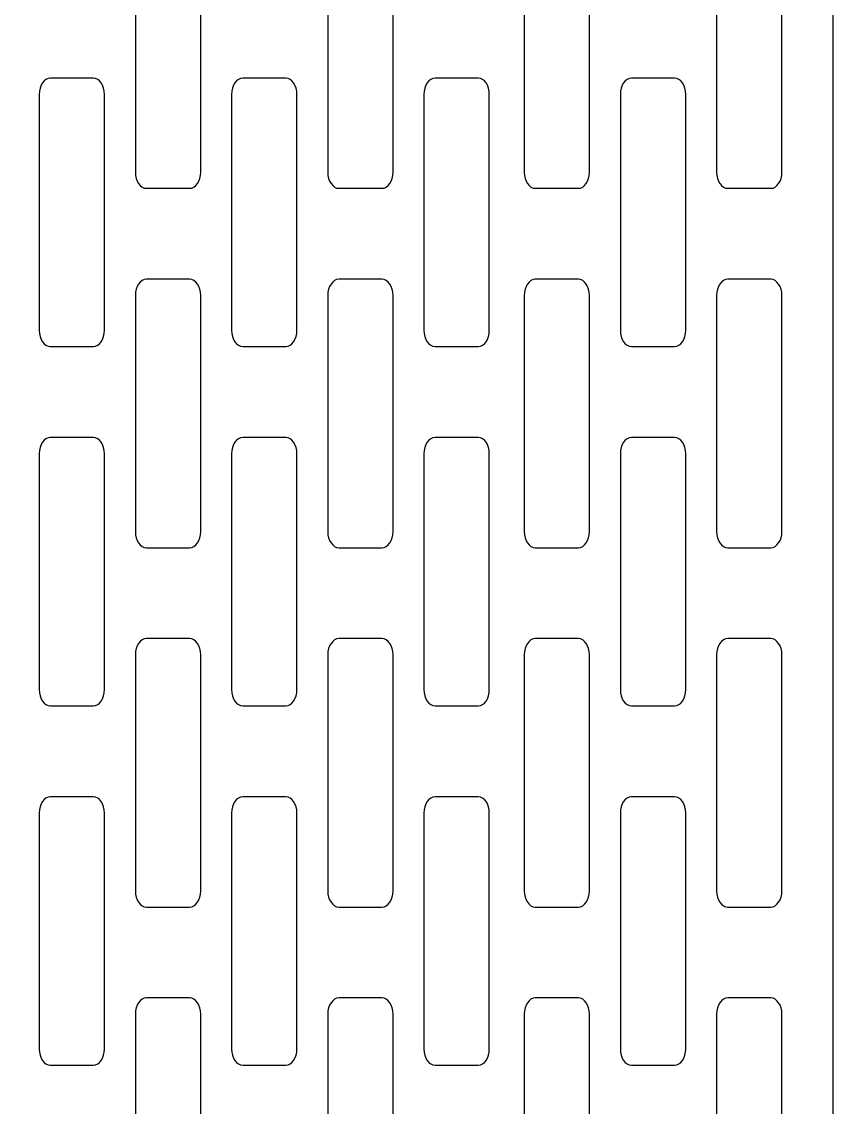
# Model space of a CAD drawing. Header units: centimetres. Extents: x -9.1 to 7.8, y -8.5 to 11.7.
# Drawn here: x 3.87 to 7.78, y 1.27 to 6.5 of the extents above; entities that cross this region are included whole.
import ezdxf

# ---------------------------------------------------------------- set-up
doc = ezdxf.new("R2010")
doc.units = ezdxf.units.CM
doc.header["$MEASUREMENT"] = 0
doc.layers.add('layer 1', color=7, linetype='Continuous')

msp = doc.modelspace()

# ---------------------------------------------------------------- linework, layer by layer
at = {"layer": 'layer 1', "color": 177}
for points, knots in [([(-0.03378, 11.72989), (-0.03378, 11.72989), (7.78303, 11.72989), (7.78303, 11.72989), (7.78303, 11.72989), (7.78303, 11.72989), (7.78303, -8.53267), (7.78303, -8.53267), (7.78303, -8.53267), (7.78303, -8.53267), (-0.03378, -8.53267), (-0.03378, -8.53267), (-0.03378, -8.53267), (-0.03378, -8.53267), (-0.03378, 11.72989), (-0.03378, 11.72989)], [0, 0, 0, 0, 0.2, 0.2, 0.2, 0.2, 0.4, 0.4, 0.4, 0.4, 0.6, 0.6, 0.6, 0.6, 1, 1, 1, 1]), ([(4.47546, 6.99002), (4.47546, 6.99002), (4.68292, 6.99002), (4.68292, 6.99002), (4.68292, 6.99002), (4.71246, 6.99002), (4.73658, 6.95485), (4.73658, 6.91183), (4.73658, 6.91183), (4.73658, 6.91183), (4.73658, 5.77498), (4.73658, 5.77498), (4.73658, 5.77498), (4.73658, 5.73199), (4.71246, 5.69682), (4.68292, 5.69682), (4.68292, 5.69682), (4.68292, 5.69682), (4.47546, 5.69682), (4.47546, 5.69682), (4.47546, 5.69682), (4.44597, 5.69682), (4.42182, 5.73199), (4.42182, 5.77498), (4.42182, 5.77498), (4.42182, 5.77498), (4.42182, 6.91183), (4.42182, 6.91183), (4.42182, 6.91183), (4.42182, 6.95485), (4.44597, 6.99002), (4.47546, 6.99002)], [0, 0, 0, 0, 0.1111111, 0.1111111, 0.1111111, 0.1111111, 0.2222222, 0.2222222, 0.2222222, 0.2222222, 0.3333333, 0.3333333, 0.3333333, 0.3333333, 0.4444444, 0.4444444, 0.4444444, 0.4444444, 0.5555556, 0.5555556, 0.5555556, 0.5555556, 0.6666667, 0.6666667, 0.6666667, 0.6666667, 0.7777778, 0.7777778, 0.7777778, 0.7777778, 1, 1, 1, 1]), ([(5.4021, 6.99002), (5.4021, 6.99002), (5.60952, 6.99002), (5.60952, 6.99002), (5.60952, 6.99002), (5.63906, 6.99002), (5.66321, 6.95485), (5.66321, 6.91183), (5.66321, 6.91183), (5.66321, 6.91183), (5.66321, 5.77498), (5.66321, 5.77498), (5.66321, 5.77498), (5.66321, 5.73199), (5.63906, 5.69682), (5.60952, 5.69682), (5.60952, 5.69682), (5.60952, 5.69682), (5.4021, 5.69682), (5.4021, 5.69682), (5.4021, 5.69682), (5.37259, 5.69682), (5.34843, 5.73199), (5.34843, 5.77498), (5.34843, 5.77498), (5.34843, 5.77498), (5.34843, 6.91183), (5.34843, 6.91183), (5.34843, 6.91183), (5.34843, 6.95485), (5.37259, 6.99002), (5.4021, 6.99002)], [0, 0, 0, 0, 0.1111111, 0.1111111, 0.1111111, 0.1111111, 0.2222222, 0.2222222, 0.2222222, 0.2222222, 0.3333333, 0.3333333, 0.3333333, 0.3333333, 0.4444444, 0.4444444, 0.4444444, 0.4444444, 0.5555556, 0.5555556, 0.5555556, 0.5555556, 0.6666667, 0.6666667, 0.6666667, 0.6666667, 0.7777778, 0.7777778, 0.7777778, 0.7777778, 1, 1, 1, 1]), ([(6.34795, 6.99002), (6.34795, 6.99002), (6.55541, 6.99002), (6.55541, 6.99002), (6.55541, 6.99002), (6.58493, 6.99002), (6.60907, 6.95485), (6.60907, 6.91183), (6.60907, 6.91183), (6.60907, 6.91183), (6.60907, 5.77498), (6.60907, 5.77498), (6.60907, 5.77498), (6.60907, 5.73199), (6.58493, 5.69682), (6.55541, 5.69682), (6.55541, 5.69682), (6.55541, 5.69682), (6.34795, 5.69682), (6.34795, 5.69682), (6.34795, 5.69682), (6.31842, 5.69682), (6.29427, 5.73199), (6.29427, 5.77498), (6.29427, 5.77498), (6.29427, 5.77498), (6.29427, 6.91183), (6.29427, 6.91183), (6.29427, 6.91183), (6.29427, 6.95485), (6.31842, 6.99002), (6.34795, 6.99002)], [0, 0, 0, 0, 0.1111111, 0.1111111, 0.1111111, 0.1111111, 0.2222222, 0.2222222, 0.2222222, 0.2222222, 0.3333333, 0.3333333, 0.3333333, 0.3333333, 0.4444444, 0.4444444, 0.4444444, 0.4444444, 0.5555556, 0.5555556, 0.5555556, 0.5555556, 0.6666667, 0.6666667, 0.6666667, 0.6666667, 0.7777778, 0.7777778, 0.7777778, 0.7777778, 1, 1, 1, 1]), ([(7.27458, 6.99002), (7.27458, 6.99002), (7.48204, 6.99002), (7.48204, 6.99002), (7.48204, 6.99002), (7.51155, 6.99002), (7.53568, 6.95485), (7.53568, 6.91183), (7.53568, 6.91183), (7.53568, 6.91183), (7.53568, 5.77498), (7.53568, 5.77498), (7.53568, 5.77498), (7.53568, 5.73197), (7.51155, 5.69682), (7.48204, 5.69682), (7.48204, 5.69682), (7.48204, 5.69682), (7.27458, 5.69682), (7.27458, 5.69682), (7.27458, 5.69682), (7.24506, 5.69682), (7.2209, 5.73197), (7.2209, 5.77498), (7.2209, 5.77498), (7.2209, 5.77498), (7.2209, 6.91183), (7.2209, 6.91183), (7.2209, 6.91183), (7.2209, 6.95485), (7.24506, 6.99002), (7.27458, 6.99002)], [0, 0, 0, 0, 0.1111111, 0.1111111, 0.1111111, 0.1111111, 0.2222222, 0.2222222, 0.2222222, 0.2222222, 0.3333333, 0.3333333, 0.3333333, 0.3333333, 0.4444444, 0.4444444, 0.4444444, 0.4444444, 0.5555556, 0.5555556, 0.5555556, 0.5555556, 0.6666667, 0.6666667, 0.6666667, 0.6666667, 0.7777778, 0.7777778, 0.7777778, 0.7777778, 1, 1, 1, 1]), ([(4.01221, 6.22775), (4.01221, 6.22775), (4.21965, 6.22775), (4.21965, 6.22775), (4.21965, 6.22775), (4.24914, 6.22775), (4.27331, 6.1926), (4.27331, 6.14959), (4.27331, 6.14959), (4.27331, 6.14959), (4.27331, 5.01272), (4.27331, 5.01272), (4.27331, 5.01272), (4.27331, 4.96972), (4.24914, 4.93455), (4.21965, 4.93455), (4.21965, 4.93455), (4.21965, 4.93455), (4.01221, 4.93455), (4.01221, 4.93455), (4.01221, 4.93455), (3.98267, 4.93455), (3.95851, 4.96972), (3.95851, 5.01272), (3.95851, 5.01272), (3.95851, 5.01272), (3.95851, 6.14959), (3.95851, 6.14959), (3.95851, 6.14959), (3.95851, 6.1926), (3.98267, 6.22775), (4.01221, 6.22775)], [0, 0, 0, 0, 0.1111111, 0.1111111, 0.1111111, 0.1111111, 0.2222222, 0.2222222, 0.2222222, 0.2222222, 0.3333333, 0.3333333, 0.3333333, 0.3333333, 0.4444444, 0.4444444, 0.4444444, 0.4444444, 0.5555556, 0.5555556, 0.5555556, 0.5555556, 0.6666667, 0.6666667, 0.6666667, 0.6666667, 0.7777778, 0.7777778, 0.7777778, 0.7777778, 1, 1, 1, 1]), ([(4.93881, 6.22777), (4.93881, 6.22777), (5.14622, 6.22777), (5.14622, 6.22777), (5.14622, 6.22777), (5.17577, 6.22777), (5.19989, 6.1926), (5.19989, 6.14959), (5.19989, 6.14959), (5.19989, 6.14959), (5.19989, 5.01275), (5.19989, 5.01275), (5.19989, 5.01275), (5.19989, 4.96973), (5.17577, 4.93457), (5.14622, 4.93457), (5.14622, 4.93457), (5.14622, 4.93457), (4.93881, 4.93457), (4.93881, 4.93457), (4.93881, 4.93457), (4.90926, 4.93457), (4.88512, 4.96973), (4.88512, 5.01275), (4.88512, 5.01275), (4.88512, 5.01275), (4.88512, 6.14959), (4.88512, 6.14959), (4.88512, 6.14959), (4.88512, 6.1926), (4.90926, 6.22777), (4.93881, 6.22777)], [0, 0, 0, 0, 0.1111111, 0.1111111, 0.1111111, 0.1111111, 0.2222222, 0.2222222, 0.2222222, 0.2222222, 0.3333333, 0.3333333, 0.3333333, 0.3333333, 0.4444444, 0.4444444, 0.4444444, 0.4444444, 0.5555556, 0.5555556, 0.5555556, 0.5555556, 0.6666667, 0.6666667, 0.6666667, 0.6666667, 0.7777778, 0.7777778, 0.7777778, 0.7777778, 1, 1, 1, 1]), ([(5.86541, 6.22775), (5.86541, 6.22775), (6.07283, 6.22775), (6.07283, 6.22775), (6.07283, 6.22775), (6.10236, 6.22775), (6.12652, 6.1926), (6.12652, 6.14959), (6.12652, 6.14959), (6.12652, 6.14959), (6.12652, 5.01272), (6.12652, 5.01272), (6.12652, 5.01272), (6.12652, 4.96972), (6.10236, 4.93455), (6.07283, 4.93455), (6.07283, 4.93455), (6.07283, 4.93455), (5.86541, 4.93455), (5.86541, 4.93455), (5.86541, 4.93455), (5.83587, 4.93455), (5.81173, 4.96972), (5.81173, 5.01272), (5.81173, 5.01272), (5.81173, 5.01272), (5.81173, 6.14959), (5.81173, 6.14959), (5.81173, 6.14959), (5.81173, 6.1926), (5.83587, 6.22775), (5.86541, 6.22775)], [0, 0, 0, 0, 0.1111111, 0.1111111, 0.1111111, 0.1111111, 0.2222222, 0.2222222, 0.2222222, 0.2222222, 0.3333333, 0.3333333, 0.3333333, 0.3333333, 0.4444444, 0.4444444, 0.4444444, 0.4444444, 0.5555556, 0.5555556, 0.5555556, 0.5555556, 0.6666667, 0.6666667, 0.6666667, 0.6666667, 0.7777778, 0.7777778, 0.7777778, 0.7777778, 1, 1, 1, 1]), ([(6.81127, 6.22777), (6.81127, 6.22777), (7.01869, 6.22777), (7.01869, 6.22777), (7.01869, 6.22777), (7.04823, 6.22777), (7.07237, 6.1926), (7.07237, 6.14959), (7.07237, 6.14959), (7.07237, 6.14959), (7.07237, 5.01275), (7.07237, 5.01275), (7.07237, 5.01275), (7.07237, 4.96973), (7.04823, 4.93457), (7.01869, 4.93457), (7.01869, 4.93457), (7.01869, 4.93457), (6.81127, 4.93457), (6.81127, 4.93457), (6.81127, 4.93457), (6.78176, 4.93457), (6.75759, 4.96973), (6.75759, 5.01275), (6.75759, 5.01275), (6.75759, 5.01275), (6.75759, 6.14959), (6.75759, 6.14959), (6.75759, 6.14959), (6.75759, 6.1926), (6.78176, 6.22777), (6.81127, 6.22777)], [0, 0, 0, 0, 0.1111111, 0.1111111, 0.1111111, 0.1111111, 0.2222222, 0.2222222, 0.2222222, 0.2222222, 0.3333333, 0.3333333, 0.3333333, 0.3333333, 0.4444444, 0.4444444, 0.4444444, 0.4444444, 0.5555556, 0.5555556, 0.5555556, 0.5555556, 0.6666667, 0.6666667, 0.6666667, 0.6666667, 0.7777778, 0.7777778, 0.7777778, 0.7777778, 1, 1, 1, 1]), ([(4.47546, 5.25869), (4.47546, 5.25869), (4.68292, 5.25869), (4.68292, 5.25869), (4.68292, 5.25869), (4.71246, 5.25869), (4.73658, 5.22352), (4.73658, 5.18052), (4.73658, 5.18052), (4.73658, 5.18052), (4.73658, 4.04365), (4.73658, 4.04365), (4.73658, 4.04365), (4.73658, 4.00065), (4.71246, 3.9655), (4.68292, 3.9655), (4.68292, 3.9655), (4.68292, 3.9655), (4.47546, 3.9655), (4.47546, 3.9655), (4.47546, 3.9655), (4.44597, 3.9655), (4.42182, 4.00065), (4.42182, 4.04365), (4.42182, 4.04365), (4.42182, 4.04365), (4.42182, 5.18052), (4.42182, 5.18052), (4.42182, 5.18052), (4.42182, 5.22352), (4.44597, 5.25869), (4.47546, 5.25869)], [0, 0, 0, 0, 0.1111111, 0.1111111, 0.1111111, 0.1111111, 0.2222222, 0.2222222, 0.2222222, 0.2222222, 0.3333333, 0.3333333, 0.3333333, 0.3333333, 0.4444444, 0.4444444, 0.4444444, 0.4444444, 0.5555556, 0.5555556, 0.5555556, 0.5555556, 0.6666667, 0.6666667, 0.6666667, 0.6666667, 0.7777778, 0.7777778, 0.7777778, 0.7777778, 1, 1, 1, 1]), ([(5.4021, 5.25869), (5.4021, 5.25869), (5.60952, 5.25869), (5.60952, 5.25869), (5.60952, 5.25869), (5.63906, 5.25869), (5.66321, 5.22352), (5.66321, 5.18052), (5.66321, 5.18052), (5.66321, 5.18052), (5.66321, 4.04365), (5.66321, 4.04365), (5.66321, 4.04365), (5.66321, 4.00065), (5.63906, 3.9655), (5.60952, 3.9655), (5.60952, 3.9655), (5.60952, 3.9655), (5.4021, 3.9655), (5.4021, 3.9655), (5.4021, 3.9655), (5.37259, 3.9655), (5.34843, 4.00065), (5.34843, 4.04365), (5.34843, 4.04365), (5.34843, 4.04365), (5.34843, 5.18052), (5.34843, 5.18052), (5.34843, 5.18052), (5.34843, 5.22352), (5.37259, 5.25869), (5.4021, 5.25869)], [0, 0, 0, 0, 0.1111111, 0.1111111, 0.1111111, 0.1111111, 0.2222222, 0.2222222, 0.2222222, 0.2222222, 0.3333333, 0.3333333, 0.3333333, 0.3333333, 0.4444444, 0.4444444, 0.4444444, 0.4444444, 0.5555556, 0.5555556, 0.5555556, 0.5555556, 0.6666667, 0.6666667, 0.6666667, 0.6666667, 0.7777778, 0.7777778, 0.7777778, 0.7777778, 1, 1, 1, 1]), ([(6.34795, 5.25869), (6.34795, 5.25869), (6.55541, 5.25869), (6.55541, 5.25869), (6.55541, 5.25869), (6.58493, 5.25869), (6.60907, 5.22352), (6.60907, 5.18052), (6.60907, 5.18052), (6.60907, 5.18052), (6.60907, 4.04365), (6.60907, 4.04365), (6.60907, 4.04365), (6.60907, 4.00065), (6.58493, 3.9655), (6.55541, 3.9655), (6.55541, 3.9655), (6.55541, 3.9655), (6.34795, 3.9655), (6.34795, 3.9655), (6.34795, 3.9655), (6.31842, 3.9655), (6.29427, 4.00065), (6.29427, 4.04365), (6.29427, 4.04365), (6.29427, 4.04365), (6.29427, 5.18052), (6.29427, 5.18052), (6.29427, 5.18052), (6.29427, 5.22352), (6.31842, 5.25869), (6.34795, 5.25869)], [0, 0, 0, 0, 0.1111111, 0.1111111, 0.1111111, 0.1111111, 0.2222222, 0.2222222, 0.2222222, 0.2222222, 0.3333333, 0.3333333, 0.3333333, 0.3333333, 0.4444444, 0.4444444, 0.4444444, 0.4444444, 0.5555556, 0.5555556, 0.5555556, 0.5555556, 0.6666667, 0.6666667, 0.6666667, 0.6666667, 0.7777778, 0.7777778, 0.7777778, 0.7777778, 1, 1, 1, 1]), ([(7.27458, 5.25869), (7.27458, 5.25869), (7.48204, 5.25869), (7.48204, 5.25869), (7.48204, 5.25869), (7.51155, 5.25869), (7.53568, 5.22352), (7.53568, 5.1805), (7.53568, 5.1805), (7.53568, 5.1805), (7.53568, 4.04365), (7.53568, 4.04365), (7.53568, 4.04365), (7.53568, 4.00065), (7.51155, 3.96548), (7.48204, 3.96548), (7.48204, 3.96548), (7.48204, 3.96548), (7.27458, 3.96548), (7.27458, 3.96548), (7.27458, 3.96548), (7.24506, 3.96548), (7.2209, 4.00065), (7.2209, 4.04365), (7.2209, 4.04365), (7.2209, 4.04365), (7.2209, 5.1805), (7.2209, 5.1805), (7.2209, 5.1805), (7.2209, 5.22352), (7.24506, 5.25869), (7.27458, 5.25869)], [0, 0, 0, 0, 0.1111111, 0.1111111, 0.1111111, 0.1111111, 0.2222222, 0.2222222, 0.2222222, 0.2222222, 0.3333333, 0.3333333, 0.3333333, 0.3333333, 0.4444444, 0.4444444, 0.4444444, 0.4444444, 0.5555556, 0.5555556, 0.5555556, 0.5555556, 0.6666667, 0.6666667, 0.6666667, 0.6666667, 0.7777778, 0.7777778, 0.7777778, 0.7777778, 1, 1, 1, 1]), ([(4.01221, 4.49644), (4.01221, 4.49644), (4.21965, 4.49644), (4.21965, 4.49644), (4.21965, 4.49644), (4.24914, 4.49644), (4.27331, 4.46127), (4.27331, 4.41825), (4.27331, 4.41825), (4.27331, 4.41825), (4.27331, 3.28142), (4.27331, 3.28142), (4.27331, 3.28142), (4.27331, 3.2384), (4.24914, 3.20323), (4.21965, 3.20323), (4.21965, 3.20323), (4.21965, 3.20323), (4.01221, 3.20323), (4.01221, 3.20323), (4.01221, 3.20323), (3.98267, 3.20323), (3.95851, 3.2384), (3.95851, 3.28142), (3.95851, 3.28142), (3.95851, 3.28142), (3.95851, 4.41825), (3.95851, 4.41825), (3.95851, 4.41825), (3.95851, 4.46127), (3.98267, 4.49644), (4.01221, 4.49644)], [0, 0, 0, 0, 0.1111111, 0.1111111, 0.1111111, 0.1111111, 0.2222222, 0.2222222, 0.2222222, 0.2222222, 0.3333333, 0.3333333, 0.3333333, 0.3333333, 0.4444444, 0.4444444, 0.4444444, 0.4444444, 0.5555556, 0.5555556, 0.5555556, 0.5555556, 0.6666667, 0.6666667, 0.6666667, 0.6666667, 0.7777778, 0.7777778, 0.7777778, 0.7777778, 1, 1, 1, 1]), ([(4.93881, 4.49645), (4.93881, 4.49645), (5.14622, 4.49645), (5.14622, 4.49645), (5.14622, 4.49645), (5.17577, 4.49645), (5.19989, 4.4613), (5.19989, 4.41828), (5.19989, 4.41828), (5.19989, 4.41828), (5.19989, 3.28142), (5.19989, 3.28142), (5.19989, 3.28142), (5.19989, 3.23842), (5.17577, 3.20325), (5.14622, 3.20325), (5.14622, 3.20325), (5.14622, 3.20325), (4.93881, 3.20325), (4.93881, 3.20325), (4.93881, 3.20325), (4.90926, 3.20325), (4.88512, 3.23842), (4.88512, 3.28142), (4.88512, 3.28142), (4.88512, 3.28142), (4.88512, 4.41828), (4.88512, 4.41828), (4.88512, 4.41828), (4.88512, 4.4613), (4.90926, 4.49645), (4.93881, 4.49645)], [0, 0, 0, 0, 0.1111111, 0.1111111, 0.1111111, 0.1111111, 0.2222222, 0.2222222, 0.2222222, 0.2222222, 0.3333333, 0.3333333, 0.3333333, 0.3333333, 0.4444444, 0.4444444, 0.4444444, 0.4444444, 0.5555556, 0.5555556, 0.5555556, 0.5555556, 0.6666667, 0.6666667, 0.6666667, 0.6666667, 0.7777778, 0.7777778, 0.7777778, 0.7777778, 1, 1, 1, 1]), ([(5.86541, 4.49644), (5.86541, 4.49644), (6.07283, 4.49644), (6.07283, 4.49644), (6.07283, 4.49644), (6.10236, 4.49644), (6.12652, 4.46127), (6.12652, 4.41825), (6.12652, 4.41825), (6.12652, 4.41825), (6.12652, 3.28142), (6.12652, 3.28142), (6.12652, 3.28142), (6.12652, 3.2384), (6.10236, 3.20323), (6.07283, 3.20323), (6.07283, 3.20323), (6.07283, 3.20323), (5.86541, 3.20323), (5.86541, 3.20323), (5.86541, 3.20323), (5.83587, 3.20323), (5.81173, 3.2384), (5.81173, 3.28142), (5.81173, 3.28142), (5.81173, 3.28142), (5.81173, 4.41825), (5.81173, 4.41825), (5.81173, 4.41825), (5.81173, 4.46127), (5.83587, 4.49644), (5.86541, 4.49644)], [0, 0, 0, 0, 0.1111111, 0.1111111, 0.1111111, 0.1111111, 0.2222222, 0.2222222, 0.2222222, 0.2222222, 0.3333333, 0.3333333, 0.3333333, 0.3333333, 0.4444444, 0.4444444, 0.4444444, 0.4444444, 0.5555556, 0.5555556, 0.5555556, 0.5555556, 0.6666667, 0.6666667, 0.6666667, 0.6666667, 0.7777778, 0.7777778, 0.7777778, 0.7777778, 1, 1, 1, 1]), ([(6.81127, 4.49645), (6.81127, 4.49645), (7.01869, 4.49645), (7.01869, 4.49645), (7.01869, 4.49645), (7.04823, 4.49645), (7.07237, 4.4613), (7.07237, 4.41828), (7.07237, 4.41828), (7.07237, 4.41828), (7.07237, 3.28142), (7.07237, 3.28142), (7.07237, 3.28142), (7.07237, 3.23842), (7.04823, 3.20325), (7.01869, 3.20325), (7.01869, 3.20325), (7.01869, 3.20325), (6.81127, 3.20325), (6.81127, 3.20325), (6.81127, 3.20325), (6.78176, 3.20325), (6.75759, 3.23842), (6.75759, 3.28142), (6.75759, 3.28142), (6.75759, 3.28142), (6.75759, 4.41828), (6.75759, 4.41828), (6.75759, 4.41828), (6.75759, 4.4613), (6.78176, 4.49645), (6.81127, 4.49645)], [0, 0, 0, 0, 0.1111111, 0.1111111, 0.1111111, 0.1111111, 0.2222222, 0.2222222, 0.2222222, 0.2222222, 0.3333333, 0.3333333, 0.3333333, 0.3333333, 0.4444444, 0.4444444, 0.4444444, 0.4444444, 0.5555556, 0.5555556, 0.5555556, 0.5555556, 0.6666667, 0.6666667, 0.6666667, 0.6666667, 0.7777778, 0.7777778, 0.7777778, 0.7777778, 1, 1, 1, 1]), ([(4.47546, 3.52737), (4.47546, 3.52737), (4.68292, 3.52737), (4.68292, 3.52737), (4.68292, 3.52737), (4.71246, 3.52737), (4.73658, 3.4922), (4.73658, 3.44919), (4.73658, 3.44919), (4.73658, 3.44919), (4.73658, 2.31235), (4.73658, 2.31235), (4.73658, 2.31235), (4.73658, 2.26936), (4.71246, 2.23417), (4.68292, 2.23417), (4.68292, 2.23417), (4.68292, 2.23417), (4.47546, 2.23417), (4.47546, 2.23417), (4.47546, 2.23417), (4.44597, 2.23417), (4.42182, 2.26936), (4.42182, 2.31235), (4.42182, 2.31235), (4.42182, 2.31235), (4.42182, 3.44919), (4.42182, 3.44919), (4.42182, 3.44919), (4.42182, 3.4922), (4.44597, 3.52737), (4.47546, 3.52737)], [0, 0, 0, 0, 0.1111111, 0.1111111, 0.1111111, 0.1111111, 0.2222222, 0.2222222, 0.2222222, 0.2222222, 0.3333333, 0.3333333, 0.3333333, 0.3333333, 0.4444444, 0.4444444, 0.4444444, 0.4444444, 0.5555556, 0.5555556, 0.5555556, 0.5555556, 0.6666667, 0.6666667, 0.6666667, 0.6666667, 0.7777778, 0.7777778, 0.7777778, 0.7777778, 1, 1, 1, 1]), ([(5.4021, 3.52737), (5.4021, 3.52737), (5.60952, 3.52737), (5.60952, 3.52737), (5.60952, 3.52737), (5.63906, 3.52737), (5.66321, 3.4922), (5.66321, 3.44919), (5.66321, 3.44919), (5.66321, 3.44919), (5.66321, 2.31235), (5.66321, 2.31235), (5.66321, 2.31235), (5.66321, 2.26936), (5.63906, 2.23417), (5.60952, 2.23417), (5.60952, 2.23417), (5.60952, 2.23417), (5.4021, 2.23417), (5.4021, 2.23417), (5.4021, 2.23417), (5.37259, 2.23417), (5.34843, 2.26936), (5.34843, 2.31235), (5.34843, 2.31235), (5.34843, 2.31235), (5.34843, 3.44919), (5.34843, 3.44919), (5.34843, 3.44919), (5.34843, 3.4922), (5.37259, 3.52737), (5.4021, 3.52737)], [0, 0, 0, 0, 0.1111111, 0.1111111, 0.1111111, 0.1111111, 0.2222222, 0.2222222, 0.2222222, 0.2222222, 0.3333333, 0.3333333, 0.3333333, 0.3333333, 0.4444444, 0.4444444, 0.4444444, 0.4444444, 0.5555556, 0.5555556, 0.5555556, 0.5555556, 0.6666667, 0.6666667, 0.6666667, 0.6666667, 0.7777778, 0.7777778, 0.7777778, 0.7777778, 1, 1, 1, 1]), ([(6.34795, 3.52737), (6.34795, 3.52737), (6.55541, 3.52737), (6.55541, 3.52737), (6.55541, 3.52737), (6.58493, 3.52737), (6.60907, 3.4922), (6.60907, 3.44919), (6.60907, 3.44919), (6.60907, 3.44919), (6.60907, 2.31235), (6.60907, 2.31235), (6.60907, 2.31235), (6.60907, 2.26936), (6.58493, 2.23417), (6.55541, 2.23417), (6.55541, 2.23417), (6.55541, 2.23417), (6.34795, 2.23417), (6.34795, 2.23417), (6.34795, 2.23417), (6.31842, 2.23417), (6.29427, 2.26936), (6.29427, 2.31235), (6.29427, 2.31235), (6.29427, 2.31235), (6.29427, 3.44919), (6.29427, 3.44919), (6.29427, 3.44919), (6.29427, 3.4922), (6.31842, 3.52737), (6.34795, 3.52737)], [0, 0, 0, 0, 0.1111111, 0.1111111, 0.1111111, 0.1111111, 0.2222222, 0.2222222, 0.2222222, 0.2222222, 0.3333333, 0.3333333, 0.3333333, 0.3333333, 0.4444444, 0.4444444, 0.4444444, 0.4444444, 0.5555556, 0.5555556, 0.5555556, 0.5555556, 0.6666667, 0.6666667, 0.6666667, 0.6666667, 0.7777778, 0.7777778, 0.7777778, 0.7777778, 1, 1, 1, 1]), ([(7.27458, 3.52736), (7.27458, 3.52736), (7.48204, 3.52736), (7.48204, 3.52736), (7.48204, 3.52736), (7.51155, 3.52736), (7.53568, 3.4922), (7.53568, 3.44919), (7.53568, 3.44919), (7.53568, 3.44919), (7.53568, 2.31233), (7.53568, 2.31233), (7.53568, 2.31233), (7.53568, 2.26933), (7.51155, 2.23417), (7.48204, 2.23417), (7.48204, 2.23417), (7.48204, 2.23417), (7.27458, 2.23417), (7.27458, 2.23417), (7.27458, 2.23417), (7.24506, 2.23417), (7.2209, 2.26933), (7.2209, 2.31233), (7.2209, 2.31233), (7.2209, 2.31233), (7.2209, 3.44919), (7.2209, 3.44919), (7.2209, 3.44919), (7.2209, 3.4922), (7.24506, 3.52736), (7.27458, 3.52736)], [0, 0, 0, 0, 0.1111111, 0.1111111, 0.1111111, 0.1111111, 0.2222222, 0.2222222, 0.2222222, 0.2222222, 0.3333333, 0.3333333, 0.3333333, 0.3333333, 0.4444444, 0.4444444, 0.4444444, 0.4444444, 0.5555556, 0.5555556, 0.5555556, 0.5555556, 0.6666667, 0.6666667, 0.6666667, 0.6666667, 0.7777778, 0.7777778, 0.7777778, 0.7777778, 1, 1, 1, 1]), ([(4.01221, 2.76513), (4.01221, 2.76513), (4.21965, 2.76513), (4.21965, 2.76513), (4.21965, 2.76513), (4.24914, 2.76513), (4.27331, 2.72994), (4.27331, 2.68694), (4.27331, 2.68694), (4.27331, 2.68694), (4.27331, 1.5501), (4.27331, 1.5501), (4.27331, 1.5501), (4.27331, 1.50709), (4.24914, 1.47192), (4.21965, 1.47192), (4.21965, 1.47192), (4.21965, 1.47192), (4.01221, 1.47192), (4.01221, 1.47192), (4.01221, 1.47192), (3.98267, 1.47192), (3.95851, 1.50709), (3.95851, 1.5501), (3.95851, 1.5501), (3.95851, 1.5501), (3.95851, 2.68694), (3.95851, 2.68694), (3.95851, 2.68694), (3.95851, 2.72994), (3.98267, 2.76513), (4.01221, 2.76513)], [0, 0, 0, 0, 0.1111111, 0.1111111, 0.1111111, 0.1111111, 0.2222222, 0.2222222, 0.2222222, 0.2222222, 0.3333333, 0.3333333, 0.3333333, 0.3333333, 0.4444444, 0.4444444, 0.4444444, 0.4444444, 0.5555556, 0.5555556, 0.5555556, 0.5555556, 0.6666667, 0.6666667, 0.6666667, 0.6666667, 0.7777778, 0.7777778, 0.7777778, 0.7777778, 1, 1, 1, 1]), ([(4.93881, 2.76513), (4.93881, 2.76513), (5.14622, 2.76513), (5.14622, 2.76513), (5.14622, 2.76513), (5.17577, 2.76513), (5.19989, 2.72996), (5.19989, 2.68696), (5.19989, 2.68696), (5.19989, 2.68696), (5.19989, 1.55011), (5.19989, 1.55011), (5.19989, 1.55011), (5.19989, 1.5071), (5.17577, 1.47193), (5.14622, 1.47193), (5.14622, 1.47193), (5.14622, 1.47193), (4.93881, 1.47193), (4.93881, 1.47193), (4.93881, 1.47193), (4.90926, 1.47193), (4.88512, 1.5071), (4.88512, 1.55011), (4.88512, 1.55011), (4.88512, 1.55011), (4.88512, 2.68696), (4.88512, 2.68696), (4.88512, 2.68696), (4.88512, 2.72996), (4.90926, 2.76513), (4.93881, 2.76513)], [0, 0, 0, 0, 0.1111111, 0.1111111, 0.1111111, 0.1111111, 0.2222222, 0.2222222, 0.2222222, 0.2222222, 0.3333333, 0.3333333, 0.3333333, 0.3333333, 0.4444444, 0.4444444, 0.4444444, 0.4444444, 0.5555556, 0.5555556, 0.5555556, 0.5555556, 0.6666667, 0.6666667, 0.6666667, 0.6666667, 0.7777778, 0.7777778, 0.7777778, 0.7777778, 1, 1, 1, 1]), ([(5.86541, 2.76513), (5.86541, 2.76513), (6.07283, 2.76513), (6.07283, 2.76513), (6.07283, 2.76513), (6.10236, 2.76513), (6.12652, 2.72994), (6.12652, 2.68694), (6.12652, 2.68694), (6.12652, 2.68694), (6.12652, 1.5501), (6.12652, 1.5501), (6.12652, 1.5501), (6.12652, 1.50709), (6.10236, 1.47192), (6.07283, 1.47192), (6.07283, 1.47192), (6.07283, 1.47192), (5.86541, 1.47192), (5.86541, 1.47192), (5.86541, 1.47192), (5.83587, 1.47192), (5.81173, 1.50709), (5.81173, 1.5501), (5.81173, 1.5501), (5.81173, 1.5501), (5.81173, 2.68694), (5.81173, 2.68694), (5.81173, 2.68694), (5.81173, 2.72994), (5.83587, 2.76513), (5.86541, 2.76513)], [0, 0, 0, 0, 0.1111111, 0.1111111, 0.1111111, 0.1111111, 0.2222222, 0.2222222, 0.2222222, 0.2222222, 0.3333333, 0.3333333, 0.3333333, 0.3333333, 0.4444444, 0.4444444, 0.4444444, 0.4444444, 0.5555556, 0.5555556, 0.5555556, 0.5555556, 0.6666667, 0.6666667, 0.6666667, 0.6666667, 0.7777778, 0.7777778, 0.7777778, 0.7777778, 1, 1, 1, 1]), ([(6.81127, 2.76513), (6.81127, 2.76513), (7.01869, 2.76513), (7.01869, 2.76513), (7.01869, 2.76513), (7.04823, 2.76513), (7.07237, 2.72996), (7.07237, 2.68696), (7.07237, 2.68696), (7.07237, 2.68696), (7.07237, 1.55011), (7.07237, 1.55011), (7.07237, 1.55011), (7.07237, 1.5071), (7.04823, 1.47193), (7.01869, 1.47193), (7.01869, 1.47193), (7.01869, 1.47193), (6.81127, 1.47193), (6.81127, 1.47193), (6.81127, 1.47193), (6.78176, 1.47193), (6.75759, 1.5071), (6.75759, 1.55011), (6.75759, 1.55011), (6.75759, 1.55011), (6.75759, 2.68696), (6.75759, 2.68696), (6.75759, 2.68696), (6.75759, 2.72996), (6.78176, 2.76513), (6.81127, 2.76513)], [0, 0, 0, 0, 0.1111111, 0.1111111, 0.1111111, 0.1111111, 0.2222222, 0.2222222, 0.2222222, 0.2222222, 0.3333333, 0.3333333, 0.3333333, 0.3333333, 0.4444444, 0.4444444, 0.4444444, 0.4444444, 0.5555556, 0.5555556, 0.5555556, 0.5555556, 0.6666667, 0.6666667, 0.6666667, 0.6666667, 0.7777778, 0.7777778, 0.7777778, 0.7777778, 1, 1, 1, 1]), ([(4.47546, 1.79608), (4.47546, 1.79608), (4.68292, 1.79608), (4.68292, 1.79608), (4.68292, 1.79608), (4.71246, 1.79608), (4.73658, 1.76089), (4.73658, 1.71789), (4.73658, 1.71789), (4.73658, 1.71789), (4.73658, 0.58105), (4.73658, 0.58105), (4.73658, 0.58105), (4.73658, 0.53804), (4.71246, 0.50285), (4.68292, 0.50285), (4.68292, 0.50285), (4.68292, 0.50285), (4.47546, 0.50285), (4.47546, 0.50285), (4.47546, 0.50285), (4.44597, 0.50285), (4.42182, 0.53804), (4.42182, 0.58105), (4.42182, 0.58105), (4.42182, 0.58105), (4.42182, 1.71789), (4.42182, 1.71789), (4.42182, 1.71789), (4.42182, 1.76089), (4.44597, 1.79608), (4.47546, 1.79608)], [0, 0, 0, 0, 0.1111111, 0.1111111, 0.1111111, 0.1111111, 0.2222222, 0.2222222, 0.2222222, 0.2222222, 0.3333333, 0.3333333, 0.3333333, 0.3333333, 0.4444444, 0.4444444, 0.4444444, 0.4444444, 0.5555556, 0.5555556, 0.5555556, 0.5555556, 0.6666667, 0.6666667, 0.6666667, 0.6666667, 0.7777778, 0.7777778, 0.7777778, 0.7777778, 1, 1, 1, 1]), ([(5.4021, 1.79608), (5.4021, 1.79608), (5.60952, 1.79608), (5.60952, 1.79608), (5.60952, 1.79608), (5.63906, 1.79608), (5.66321, 1.76089), (5.66321, 1.71789), (5.66321, 1.71789), (5.66321, 1.71789), (5.66321, 0.58105), (5.66321, 0.58105), (5.66321, 0.58105), (5.66321, 0.53804), (5.63906, 0.50285), (5.60952, 0.50285), (5.60952, 0.50285), (5.60952, 0.50285), (5.4021, 0.50285), (5.4021, 0.50285), (5.4021, 0.50285), (5.37259, 0.50285), (5.34843, 0.53804), (5.34843, 0.58105), (5.34843, 0.58105), (5.34843, 0.58105), (5.34843, 1.71789), (5.34843, 1.71789), (5.34843, 1.71789), (5.34843, 1.76089), (5.37259, 1.79608), (5.4021, 1.79608)], [0, 0, 0, 0, 0.1111111, 0.1111111, 0.1111111, 0.1111111, 0.2222222, 0.2222222, 0.2222222, 0.2222222, 0.3333333, 0.3333333, 0.3333333, 0.3333333, 0.4444444, 0.4444444, 0.4444444, 0.4444444, 0.5555556, 0.5555556, 0.5555556, 0.5555556, 0.6666667, 0.6666667, 0.6666667, 0.6666667, 0.7777778, 0.7777778, 0.7777778, 0.7777778, 1, 1, 1, 1]), ([(6.34795, 1.79608), (6.34795, 1.79608), (6.55541, 1.79608), (6.55541, 1.79608), (6.55541, 1.79608), (6.58493, 1.79608), (6.60907, 1.76089), (6.60907, 1.71789), (6.60907, 1.71789), (6.60907, 1.71789), (6.60907, 0.58105), (6.60907, 0.58105), (6.60907, 0.58105), (6.60907, 0.53804), (6.58493, 0.50285), (6.55541, 0.50285), (6.55541, 0.50285), (6.55541, 0.50285), (6.34795, 0.50285), (6.34795, 0.50285), (6.34795, 0.50285), (6.31842, 0.50285), (6.29427, 0.53804), (6.29427, 0.58105), (6.29427, 0.58105), (6.29427, 0.58105), (6.29427, 1.71789), (6.29427, 1.71789), (6.29427, 1.71789), (6.29427, 1.76089), (6.31842, 1.79608), (6.34795, 1.79608)], [0, 0, 0, 0, 0.1111111, 0.1111111, 0.1111111, 0.1111111, 0.2222222, 0.2222222, 0.2222222, 0.2222222, 0.3333333, 0.3333333, 0.3333333, 0.3333333, 0.4444444, 0.4444444, 0.4444444, 0.4444444, 0.5555556, 0.5555556, 0.5555556, 0.5555556, 0.6666667, 0.6666667, 0.6666667, 0.6666667, 0.7777778, 0.7777778, 0.7777778, 0.7777778, 1, 1, 1, 1]), ([(7.27458, 1.79606), (7.27458, 1.79606), (7.48204, 1.79606), (7.48204, 1.79606), (7.48204, 1.79606), (7.51155, 1.79606), (7.53568, 1.76089), (7.53568, 1.71788), (7.53568, 1.71788), (7.53568, 1.71788), (7.53568, 0.58102), (7.53568, 0.58102), (7.53568, 0.58102), (7.53568, 0.53804), (7.51155, 0.50285), (7.48204, 0.50285), (7.48204, 0.50285), (7.48204, 0.50285), (7.27458, 0.50285), (7.27458, 0.50285), (7.27458, 0.50285), (7.24506, 0.50285), (7.2209, 0.53804), (7.2209, 0.58102), (7.2209, 0.58102), (7.2209, 0.58102), (7.2209, 1.71788), (7.2209, 1.71788), (7.2209, 1.71788), (7.2209, 1.76089), (7.24506, 1.79606), (7.27458, 1.79606)], [0, 0, 0, 0, 0.1111111, 0.1111111, 0.1111111, 0.1111111, 0.2222222, 0.2222222, 0.2222222, 0.2222222, 0.3333333, 0.3333333, 0.3333333, 0.3333333, 0.4444444, 0.4444444, 0.4444444, 0.4444444, 0.5555556, 0.5555556, 0.5555556, 0.5555556, 0.6666667, 0.6666667, 0.6666667, 0.6666667, 0.7777778, 0.7777778, 0.7777778, 0.7777778, 1, 1, 1, 1])]:
    msp.add_open_spline(points, degree=3, knots=knots, dxfattribs=at)

doc.saveas('drawing.dxf')
